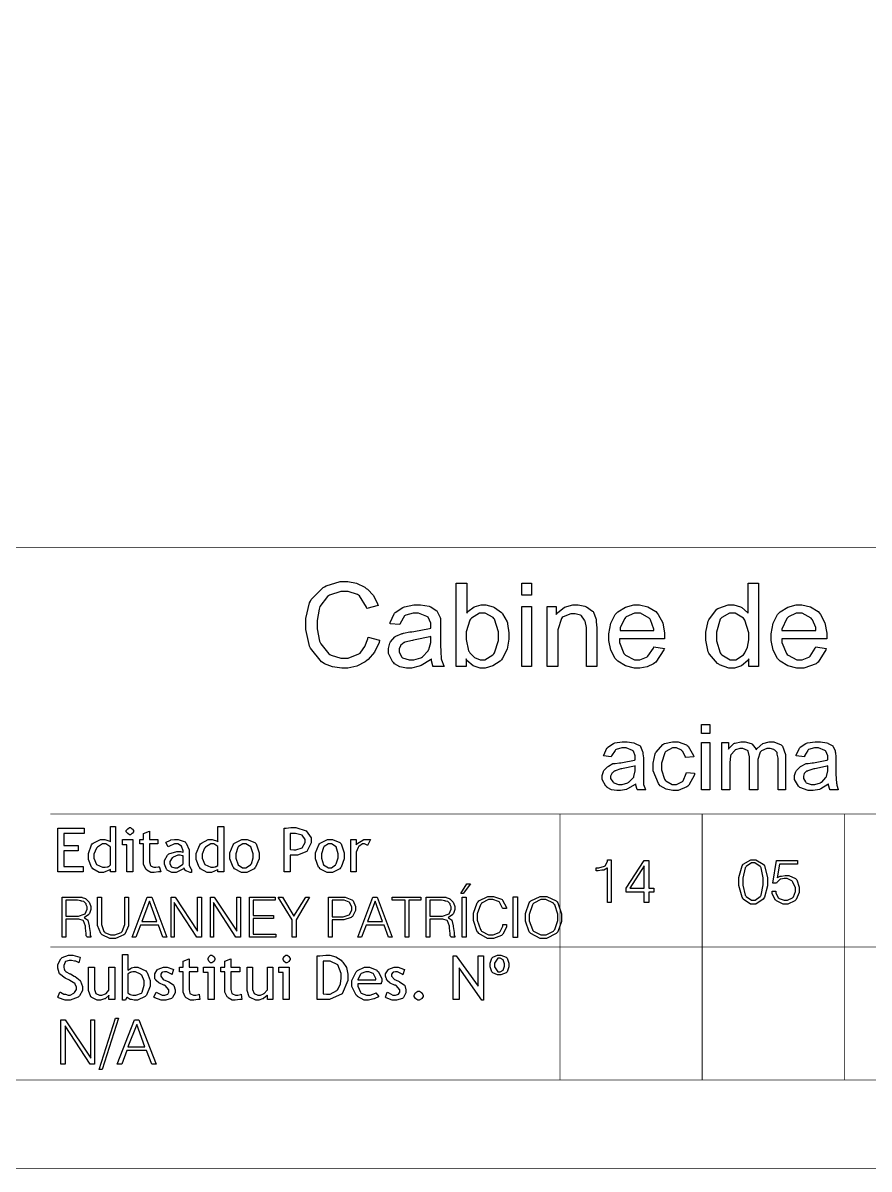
# Model space of a CAD drawing. Extents: x 0 to 210, y 0 to 297.
# Drawn here: x 49.9 to 97.6, y -0.4 to 64.2 of the extents above; entities that cross this region are included whole.
import ezdxf

# ---------------------------------------------------------------- set-up
doc = ezdxf.new("R2010")
doc.units = 0
doc.header["$MEASUREMENT"] = 0
for name, color, linetype in [('C00-00-00-BLACK', 7, 'Continuous'), ('C59-59-59', 251, 'Continuous'), ('CFF-7E-00', 30, 'Continuous')]:
    doc.layers.add(name, color=color, linetype=linetype)

msp = doc.modelspace()

# ---------------------------------------------------------------- linework, layer by layer
at = {"layer": 'C00-00-00-BLACK', "const_width": 0.0423}
msp.add_lwpolyline([(0.0427, -0.3886), (210.36, -0.3886), (210.36, 296.883), (0.0427, 296.883), (0.0427, -0.3886)], close=True, dxfattribs=at)
at = {"layer": 'C00-00-00-BLACK'}
for points in [[(69.3416, 29.581), (69.9795, 29.4115), (69.9477, 29.2847), (69.6969, 28.7445), (69.3416, 28.3325), (69.2573, 28.2677), (69.172, 28.1933), (68.6897, 27.9438), (68.1923, 27.8419), (68.0268, 27.8419), (67.8533, 27.8419), (67.3322, 27.9122), (66.8708, 28.0858), (66.7964, 28.1382), (66.711, 28.1919), (66.0756, 28.9677), (66.0344, 29.0725), (66.0026, 29.1676), (65.8234, 30.0192), (65.8234, 30.303), (65.8234, 30.631), (66.0344, 31.5199), (66.077, 31.615), (66.1293, 31.7004), (66.7964, 32.3798), (66.8817, 32.4225), (66.9657, 32.4762), (67.7609, 32.7188), (68.0268, 32.7188), (68.1909, 32.7188), (68.6841, 32.6237), (69.1402, 32.4018), (69.2146, 32.3371), (69.299, 32.2847), (69.6337, 31.9278), (69.8623, 31.4675), (69.8955, 31.3614), (69.2573, 31.1919), (69.2355, 31.2773), (68.8439, 31.9126), (68.7917, 31.9539), (68.738, 31.9857), (68.2046, 32.1648), (68.0268, 32.1648), (67.794, 32.1648), (67.1587, 31.9539), (67.0952, 31.9112), (67.0415, 31.8699), (66.6171, 31.309), (66.5854, 31.2346), (66.5635, 31.1616), (66.4587, 30.518), (66.4587, 30.303), (66.4587, 30.0495), (66.5949, 29.3591), (66.6267, 29.2847), (66.6584, 29.2117), (67.116, 28.6384), (67.1809, 28.6067), (67.244, 28.5654), (67.7982, 28.3945), (67.9842, 28.3945), (68.2061, 28.3945), (68.8125, 28.6384), (68.8756, 28.6907), (68.9282, 28.7335), (69.1554, 29.0573), (69.3194, 29.4859), (69.3416, 29.581)], [(74.8563, 27.9273), (74.3052, 27.9273), (74.3052, 32.6333), (74.8979, 32.6333), (74.8979, 30.9383), (74.961, 31.0238), (75.3166, 31.298), (75.7026, 31.4027), (75.8321, 31.4027), (75.9795, 31.4027), (76.382, 31.298), (76.4247, 31.276), (76.466, 31.2553), (76.8586, 30.97), (76.8904, 30.9383), (76.9221, 30.897), (77.1673, 30.4409), (77.1895, 30.3871), (77.1991, 30.3348), (77.2749, 29.8331), (77.2749, 29.665), (77.2749, 29.4762), (77.173, 28.9099), (76.9221, 28.3959), (76.8477, 28.3104), (76.7733, 28.236), (76.3655, 27.9645), (75.9326, 27.8419), (75.7894, 27.8419), (75.6557, 27.8419), (75.2574, 27.9701), (74.9088, 28.2677), (74.8563, 28.3531), (74.8563, 27.9273)], [(77.9942, 31.9539), (77.9942, 32.6333), (78.5467, 32.6333), (78.5467, 31.9539), (77.9942, 31.9539)], [(90.8018, 27.9273), (90.8018, 28.3531), (90.7479, 28.2677), (90.3993, 27.9701), (90.001, 27.8419), (89.8687, 27.8419), (89.6772, 27.8419), (89.1589, 28.0224), (89.1067, 28.0541), (89.0418, 28.0968), (88.5871, 28.6274), (88.5553, 28.6907), (88.5225, 28.7652), (88.3846, 29.4087), (88.3846, 29.6223), (88.3846, 29.8566), (88.5225, 30.4822), (88.5553, 30.5566), (88.5871, 30.62), (89.0104, 31.1602), (89.064, 31.1919), (89.1163, 31.2236), (89.6482, 31.4027), (89.826, 31.4027), (89.964, 31.4027), (90.3358, 31.298), (90.3785, 31.276), (90.4201, 31.2553), (90.7383, 30.97), (90.7602, 30.9383), (90.7602, 32.6333), (91.3529, 32.6333), (91.3529, 27.9273), (90.8018, 27.9273)], [(72.9065, 28.3531), (72.8528, 28.3104), (72.3209, 27.9907), (72.2683, 27.9687), (72.2147, 27.948), (71.7779, 27.8419), (71.6333, 27.8419), (71.5063, 27.8419), (71.1274, 27.9122), (70.8258, 28.0858), (70.7842, 28.1382), (70.7305, 28.1823), (70.4882, 28.6604), (70.4882, 28.8189), (70.4882, 28.936), (70.5499, 29.253), (70.5721, 29.2847), (70.5926, 29.3164), (70.8367, 29.6017), (70.8685, 29.6223), (70.9002, 29.6444), (71.2516, 29.7822), (71.2943, 29.7918), (71.326, 29.8028), (71.6827, 29.8772), (71.8026, 29.8772), (71.9183, 29.8993), (72.7989, 30.0674), (72.8638, 30.0881), (72.8638, 30.1308), (72.8638, 30.2259), (72.8638, 30.2576), (72.8638, 30.3747), (72.7121, 30.7055), (72.6916, 30.7261), (72.6489, 30.7578), (72.1734, 30.9383), (72.015, 30.9383), (71.8661, 30.9383), (71.4527, 30.8322), (71.4209, 30.8102), (71.3892, 30.7785), (71.144, 30.3568), (71.1232, 30.303), (70.5721, 30.3444), (70.5817, 30.4092), (70.794, 30.9066), (70.8258, 30.9383), (70.8572, 30.981), (71.2833, 31.2553), (71.337, 31.276), (71.3892, 31.298), (71.9212, 31.4027), (72.099, 31.4027), (72.2796, 31.4027), (72.777, 31.3297), (72.8211, 31.3187), (72.8624, 31.298), (73.1806, 31.0872), (73.2028, 31.0651), (73.2236, 31.0334), (73.4025, 30.6848), (73.4138, 30.6421), (73.4138, 30.5153), (73.4138, 30.2273), (73.4138, 30.1308), (73.4138, 29.3688), (73.4138, 29.2034), (73.4342, 28.7032), (73.4565, 28.4413), (73.4565, 28.3531), (73.466, 28.3104), (73.6039, 27.959), (73.6258, 27.9273), (72.9904, 27.9273), (72.9795, 27.959), (72.9065, 28.2553), (72.9065, 28.3531)], [(77.9942, 27.9273), (77.9942, 31.3187), (78.5467, 31.3187), (78.5467, 27.9273), (77.9942, 27.9273)], [(79.4357, 27.9273), (79.4357, 31.3187), (79.9469, 31.3187), (79.9469, 30.8529), (80.0104, 30.9494), (80.4168, 31.2718), (80.8881, 31.4027), (81.0465, 31.4027), (81.1844, 31.4027), (81.558, 31.3297), (81.6007, 31.3187), (81.6419, 31.298), (81.9919, 31.0541), (82.0237, 31.0224), (82.0441, 30.9907), (82.1821, 30.6421), (82.193, 30.5993), (82.193, 30.4505), (82.2357, 30.1157), (82.2357, 30.004), (82.2357, 27.9273), (81.6419, 27.9273), (81.6419, 30.004), (81.6419, 30.1322), (81.5675, 30.4932), (81.558, 30.5139), (81.5467, 30.547), (81.365, 30.7895), (81.3428, 30.8102), (81.311, 30.8322), (81.0175, 30.8956), (80.9198, 30.8956), (80.76, 30.8956), (80.3257, 30.7261), (80.2845, 30.6834), (80.2418, 30.6421), (80.0308, 30.0054), (80.0308, 29.7918), (80.0308, 27.9273), (79.4357, 27.9273)], [(85.4576, 29.0298), (86.0531, 28.9457), (86.0213, 28.8616), (85.5638, 28.1823), (85.5003, 28.1382), (85.4357, 28.0858), (85.0759, 27.9122), (84.6624, 27.8419), (84.5263, 27.8419), (84.3566, 27.8419), (83.851, 27.9645), (83.4111, 28.236), (83.3381, 28.3104), (83.2637, 28.3848), (83.0143, 28.8506), (82.9151, 29.3991), (82.9151, 29.581), (82.9151, 29.7794), (83.0143, 30.372), (83.2637, 30.8653), (83.3381, 30.9383), (83.4111, 31.0128), (83.8468, 31.2829), (84.3248, 31.4027), (84.4846, 31.4027), (84.6434, 31.4027), (85.1186, 31.298), (85.5528, 31.0238), (85.6273, 30.9383), (85.7017, 30.8653), (85.9511, 30.3926), (86.0531, 29.8152), (86.0531, 29.6223), (86.0531, 29.6223), (86.0531, 29.5272), (86.0531, 29.4955), (83.5078, 29.4955), (83.5078, 29.2737), (83.7614, 28.6604), (83.8041, 28.6067), (83.8563, 28.5654), (84.358, 28.3104), (84.5263, 28.3104), (84.6638, 28.3104), (85.0441, 28.4593), (85.0773, 28.4799), (85.1186, 28.5116), (85.4258, 28.9664), (85.4576, 29.0298)], [(94.5776, 29.0298), (95.1699, 28.9457), (95.148, 28.8616), (94.7265, 28.1823), (94.663, 28.1382), (94.5981, 28.0858), (93.9133, 27.8419), (93.6858, 27.8419), (93.5164, 27.8419), (93.012, 27.9645), (92.571, 28.236), (92.498, 28.3104), (92.4235, 28.3848), (92.1741, 28.8506), (92.075, 29.3991), (92.075, 29.581), (92.075, 29.7794), (92.1741, 30.372), (92.4235, 30.8653), (92.498, 30.9383), (92.571, 31.0128), (93.0067, 31.2829), (93.4847, 31.4027), (93.6445, 31.4027), (93.8029, 31.4027), (94.2799, 31.298), (94.7152, 31.0238), (94.7896, 30.9383), (94.8531, 30.8653), (95.0958, 30.3926), (95.213, 29.8152), (95.213, 29.6223), (95.213, 29.6223), (95.213, 29.5272), (95.213, 29.4955), (92.6677, 29.4955), (92.6677, 29.2737), (92.9224, 28.6604), (92.9665, 28.6067), (93.019, 28.5654), (93.5193, 28.3104), (93.6858, 28.3104), (93.8237, 28.3104), (94.1945, 28.4593), (94.2372, 28.4799), (94.2689, 28.5116), (94.5554, 28.9664), (94.5776, 29.0298)], [(74.8563, 29.665), (74.8563, 29.4432), (74.9928, 28.8189), (75.026, 28.7762), (75.0672, 28.7032), (75.3375, 28.4331), (75.6447, 28.3104), (75.7481, 28.3104), (75.916, 28.3104), (76.3707, 28.597), (76.4247, 28.6494), (76.466, 28.7032), (76.6794, 29.3935), (76.6794, 29.6223), (76.6794, 29.8772), (76.466, 30.5897), (76.4247, 30.6421), (76.382, 30.6958), (75.9368, 30.9383), (75.7894, 30.9383), (75.6186, 30.9383), (75.1625, 30.6531), (75.1099, 30.5993), (75.0672, 30.547), (74.8563, 29.8855), (74.8563, 29.665)], [(83.5505, 29.9613), (85.4576, 29.9613), (85.4467, 30.0357), (85.266, 30.5676), (85.2456, 30.5993), (85.1916, 30.6531), (84.6914, 30.9383), (84.5263, 30.9383), (84.3552, 30.9383), (83.8881, 30.7261), (83.8468, 30.6834), (83.8041, 30.6421), (83.5505, 30.1322), (83.5505, 29.9613)], [(88.9801, 29.6223), (88.9801, 29.3798), (89.1907, 28.7032), (89.2334, 28.6494), (89.2859, 28.597), (89.753, 28.3104), (89.91, 28.3104), (90.0688, 28.3104), (90.5055, 28.597), (90.5482, 28.6494), (90.5895, 28.6921), (90.7383, 29.0201), (90.8018, 29.4418), (90.8018, 29.581), (90.8018, 29.8359), (90.5895, 30.547), (90.5482, 30.5993), (90.5055, 30.6531), (90.0271, 30.9383), (89.8687, 30.9383), (89.7089, 30.9383), (89.275, 30.6848), (89.2334, 30.6421), (89.1907, 30.5897), (88.9801, 29.8649), (88.9801, 29.6223)], [(92.6677, 29.9613), (94.5776, 29.9613), (94.5776, 30.1212), (94.3984, 30.5676), (94.3666, 30.5993), (94.3225, 30.6531), (93.8142, 30.9383), (93.6445, 30.9383), (93.4847, 30.9383), (93.0508, 30.7261), (93.0092, 30.6834), (92.9555, 30.6421), (92.6772, 30.0357), (92.6677, 29.9613)], [(72.8638, 29.6223), (72.8102, 29.6017), (71.9928, 29.4335), (71.8866, 29.4115), (71.833, 29.4018), (71.4114, 29.2957), (71.3796, 29.2847), (71.3574, 29.2751), (71.1743, 29.1373), (71.1648, 29.1152), (71.1535, 29.0945), (71.0805, 28.9195), (71.0805, 28.8603), (71.0805, 28.7555), (71.2184, 28.4689), (71.2502, 28.4372), (71.2819, 28.4165), (71.64, 28.3104), (71.7599, 28.3104), (71.9074, 28.3104), (72.3099, 28.4165), (72.3526, 28.4372), (72.3939, 28.4689), (72.7149, 28.8189), (72.7371, 28.8603), (72.7576, 28.8933), (72.8638, 29.2819), (72.8638, 29.4115), (72.8638, 29.6223)], [(88.1295, 24.1543), (88.1295, 24.6641), (88.5984, 24.6641), (88.5984, 24.1543), (88.1295, 24.1543)], [(84.4419, 21.3155), (84.3993, 21.2742), (83.972, 21.0289), (83.9308, 21.0178), (83.899, 20.9972), (83.5723, 20.9338), (83.4651, 20.9338), (83.3646, 20.9338), (83.0626, 20.9765), (82.8202, 21.1046), (82.7885, 21.146), (82.7444, 21.1777), (82.532, 21.5663), (82.532, 21.6958), (82.532, 21.7813), (82.605, 22.0031), (82.6163, 22.0348), (82.6368, 22.0679), (82.8393, 22.2815), (82.8724, 22.2911), (82.8933, 22.3132), (83.137, 22.451), (83.1688, 22.4607), (83.2735, 22.4607), (83.512, 22.5034), (83.5918, 22.5034), (83.6757, 22.5144), (84.3566, 22.6508), (84.3993, 22.6715), (84.3993, 22.7046), (84.3993, 22.7762), (84.3993, 22.7996), (84.3993, 22.8947), (84.2931, 23.1593), (84.2726, 23.18), (84.2395, 23.202), (83.88, 23.3495), (83.7614, 23.3495), (83.6443, 23.3495), (83.3162, 23.2447), (83.2954, 23.2227), (83.2637, 23.202), (83.0516, 22.8837), (83.0421, 22.841), (82.6163, 22.8837), (82.6258, 22.9264), (82.798, 23.3178), (82.8312, 23.3495), (82.8516, 23.3812), (83.1688, 23.5934), (83.2115, 23.6031), (83.2527, 23.6251), (83.6662, 23.6885), (83.8041, 23.6885), (83.9417, 23.6885), (84.3248, 23.6251), (84.3566, 23.6031), (84.3979, 23.5934), (84.6737, 23.4556), (84.6956, 23.4335), (84.7051, 23.4129), (84.8113, 23.1276), (84.8222, 23.0959), (84.8222, 23.0008), (84.8653, 22.7858), (84.8653, 22.7142), (84.8653, 22.0762), (84.8653, 21.886), (84.8653, 21.4588), (84.8653, 21.3155), (84.8748, 21.2838), (84.981, 20.9985), (84.9919, 20.9765), (84.5263, 20.9765), (84.515, 20.9985), (84.4419, 21.2369), (84.4419, 21.3155)], [(87.2836, 21.9494), (87.7492, 21.9081), (87.7383, 21.824), (87.4201, 21.2301), (87.3675, 21.1873), (87.3139, 21.146), (86.8123, 20.9338), (86.6454, 20.9338), (86.5173, 20.9338), (86.137, 21.0082), (85.809, 21.2094), (85.7567, 21.2728), (85.7031, 21.3362), (85.4149, 22.0527), (85.4149, 22.2911), (85.4149, 22.4827), (85.5211, 23.0008), (85.543, 23.0532), (85.5747, 23.1069), (85.9564, 23.53), (86.0104, 23.5617), (86.0517, 23.5838), (86.4969, 23.6885), (86.6454, 23.6885), (86.8151, 23.6885), (87.2836, 23.519), (87.3263, 23.4763), (87.3788, 23.4446), (87.6847, 22.9154), (87.7066, 22.841), (87.2409, 22.7996), (87.23, 22.8424), (87.0589, 23.1593), (87.0271, 23.18), (87.0052, 23.2117), (86.735, 23.3495), (86.6454, 23.3495), (86.5078, 23.3495), (86.1275, 23.1386), (86.0958, 23.0959), (86.064, 23.0546), (85.8834, 22.4827), (85.8834, 22.2911), (85.8834, 22.101), (86.0531, 21.569), (86.0958, 21.5263), (86.1275, 21.485), (86.4828, 21.2728), (86.6027, 21.2728), (86.7184, 21.2728), (87.037, 21.4216), (87.0687, 21.4423), (87.1001, 21.474), (87.2726, 21.897), (87.2836, 21.9494)], [(88.1295, 20.9765), (88.1295, 23.6457), (88.5984, 23.6457), (88.5984, 20.9765), (88.1295, 20.9765)], [(89.2761, 20.9765), (89.2761, 23.6457), (89.6567, 23.6457), (89.6567, 23.2654), (89.6772, 23.2971), (89.9654, 23.5824), (89.9982, 23.6031), (90.0395, 23.6141), (90.358, 23.6885), (90.4642, 23.6885), (90.5909, 23.6885), (90.9394, 23.5838), (90.9712, 23.5617), (91.0029, 23.552), (91.2153, 23.2654), (91.2262, 23.2227), (91.2784, 23.3081), (91.6023, 23.5838), (91.9565, 23.6885), (92.075, 23.6885), (92.2225, 23.6885), (92.6359, 23.519), (92.6677, 23.4763), (92.6994, 23.4446), (92.8825, 22.9609), (92.8825, 22.7996), (92.8825, 20.9765), (92.4553, 20.9765), (92.4553, 22.6715), (92.4553, 22.768), (92.414, 22.9829), (92.414, 23.0532), (92.4031, 23.0753), (92.2651, 23.2131), (92.2443, 23.2227), (92.2225, 23.2447), (92.0157, 23.3068), (91.9484, 23.3068), (91.8312, 23.3068), (91.5141, 23.1703), (91.4823, 23.1372), (91.4495, 23.1056), (91.3102, 22.6853), (91.3102, 22.5447), (91.3102, 20.9765), (90.8445, 20.9765), (90.8445, 22.7142), (90.8445, 22.8314), (90.7701, 23.1483), (90.7602, 23.18), (90.7383, 23.202), (90.4681, 23.3068), (90.3785, 23.3068), (90.2931, 23.3068), (90.0617, 23.2337), (90.0409, 23.2227), (90.0081, 23.202), (89.7929, 22.9581), (89.7834, 22.9264), (89.7724, 22.8947), (89.7421, 22.5061), (89.7421, 22.3752), (89.7421, 20.9765), (89.2761, 20.9765)], [(95.2983, 21.3155), (95.2556, 21.2742), (94.8641, 21.0289), (94.8323, 21.0178), (94.7896, 20.9972), (94.4397, 20.9338), (94.324, 20.9338), (94.1532, 20.9338), (93.6858, 21.1046), (93.6445, 21.146), (93.6018, 21.1777), (93.3898, 21.5663), (93.3898, 21.6958), (93.3898, 21.7813), (93.4642, 22.0031), (93.4752, 22.0348), (93.4956, 22.0679), (93.7066, 22.2815), (93.7288, 22.2911), (93.7493, 22.3132), (94.0361, 22.451), (94.0675, 22.4607), (94.1627, 22.4607), (94.3776, 22.5034), (94.4506, 22.5034), (94.5459, 22.5144), (95.213, 22.6508), (95.2556, 22.6715), (95.2556, 22.7046), (95.2556, 22.7762), (95.2556, 22.7996), (95.2556, 22.8947), (95.1495, 23.1593), (95.1286, 23.18), (95.0969, 23.202), (94.7388, 23.3495), (94.6203, 23.3495), (94.5032, 23.3495), (94.1723, 23.2447), (94.1518, 23.2227), (94.1296, 23.202), (93.9504, 22.8837), (93.9408, 22.841), (93.4752, 22.8837), (93.4847, 22.9264), (93.6639, 23.3178), (93.6858, 23.3495), (93.7066, 23.3812), (94.0248, 23.5934), (94.0675, 23.6031), (94.1091, 23.6251), (94.5554, 23.6885), (94.7043, 23.6885), (94.8422, 23.6885), (95.213, 23.6251), (95.2556, 23.6031), (95.287, 23.5934), (95.5407, 23.4556), (95.5516, 23.4335), (95.5724, 23.4129), (95.6786, 23.1758), (95.6786, 23.0959), (95.6882, 23.0863), (95.7213, 22.8079), (95.7213, 22.7142), (95.7213, 22.0762), (95.7213, 21.886), (95.7545, 21.3376), (95.7654, 21.3155), (95.7654, 21.2314), (95.8398, 20.9985), (95.8508, 20.9765), (95.3823, 20.9765), (95.3714, 20.9985), (95.2983, 21.2369), (95.2983, 21.3155)], [(84.3993, 22.3339), (84.3566, 22.3132), (83.7188, 22.1754), (83.6344, 22.1644), (83.5918, 22.1534), (83.275, 22.0459), (83.2541, 22.0348), (83.2115, 22.0348), (83.0943, 21.9191), (83.0848, 21.9081), (83.0735, 21.8874), (82.9991, 21.7441), (82.9991, 21.6958), (82.9991, 21.6228), (83.137, 21.4216), (83.1688, 21.3996), (83.1896, 21.3789), (83.4595, 21.2728), (83.5505, 21.2728), (83.6662, 21.2728), (83.9844, 21.3789), (84.0161, 21.3996), (84.0479, 21.4106), (84.3044, 21.6642), (84.3153, 21.6958), (84.3248, 21.7179), (84.3993, 22.0527), (84.3993, 22.1644), (84.3993, 22.3339)], [(95.2556, 22.3339), (95.213, 22.3132), (94.6203, 22.1754), (94.5363, 22.1644), (94.4824, 22.1534), (94.1296, 22.0459), (94.1091, 22.0348), (94.0664, 22.0348), (93.9504, 21.9191), (93.9408, 21.9081), (93.9299, 21.8874), (93.8982, 21.7441), (93.8982, 21.6958), (93.8982, 21.6228), (94.0029, 21.4216), (94.0248, 21.3996), (94.0456, 21.3789), (94.3169, 21.2728), (94.4079, 21.2728), (94.5236, 21.2728), (94.8422, 21.3789), (94.8739, 21.3996), (94.9152, 21.4106), (95.159, 21.6642), (95.1699, 21.6958), (95.1907, 21.7179), (95.2556, 22.0527), (95.2556, 22.1644), (95.2556, 22.3339)], [(52.1656, 18.5181), (52.1656, 17.8387), (52.9717, 17.8387), (52.9717, 17.5424), (52.1656, 17.5424), (52.1656, 16.6522), (53.268, 16.6522), (53.268, 16.3559), (51.8266, 16.3559), (51.8266, 18.8143), (53.3107, 18.8143), (53.3107, 18.5181), (52.1656, 18.5181)], [(54.7949, 16.3559), (54.7949, 16.4841), (54.7631, 16.4634), (54.4064, 16.3146), (54.2879, 16.3146), (54.1595, 16.3146), (53.8081, 16.5268), (53.7767, 16.5681), (53.7337, 16.6109), (53.5644, 17.056), (53.5644, 17.2034), (53.5644, 17.3839), (53.7337, 17.8704), (53.7767, 17.9228), (53.818, 17.9655), (54.2325, 18.1791), (54.3719, 18.1791), (54.4766, 18.1791), (54.773, 18.0716), (54.7949, 18.0496), (54.7949, 18.8998), (55.0912, 18.8998), (55.0912, 16.3559), (54.7949, 16.3559)], [(55.8987, 18.8571), (55.9304, 18.8571), (56.0144, 18.7827), (56.0257, 18.7716), (56.0352, 18.762), (56.1097, 18.6752), (56.1097, 18.6449), (56.1097, 18.6132), (56.0352, 18.5291), (56.0257, 18.5181), (56.0144, 18.5084), (55.9276, 18.434), (55.8987, 18.434), (55.8669, 18.434), (55.7816, 18.5084), (55.772, 18.5181), (55.7611, 18.5291), (55.6867, 18.6159), (55.6867, 18.6449), (55.6867, 18.6765), (55.7611, 18.762), (55.772, 18.7716), (55.7816, 18.7827), (55.8684, 18.8571), (55.8987, 18.8571)], [(60.8598, 16.3559), (60.8598, 16.4841), (60.8376, 16.4634), (60.5042, 16.3146), (60.3938, 16.3146), (60.2562, 16.3146), (59.8759, 16.5268), (59.8442, 16.5681), (59.811, 16.6109), (59.629, 17.056), (59.629, 17.2034), (59.629, 17.3839), (59.8413, 17.8704), (59.8854, 17.9228), (59.9267, 17.9655), (60.3084, 18.1791), (60.4365, 18.1791), (60.5413, 18.1791), (60.8376, 18.0716), (60.8598, 18.0496), (60.8598, 18.8998), (61.2013, 18.8998), (61.2013, 16.3559), (60.8598, 16.3559)], [(64.9319, 17.2875), (64.9319, 16.3559), (64.5929, 16.3559), (64.5929, 18.8143), (64.7086, 18.8143), (64.9704, 18.8571), (65.0586, 18.8571), (65.2544, 18.8571), (65.8428, 18.6724), (66.1197, 18.2714), (66.1197, 18.1378), (66.1197, 17.9807), (65.8756, 17.5052), (65.3577, 17.2875), (65.1852, 17.2875), (65.1221, 17.2875), (64.9785, 17.2875), (64.9319, 17.2875)], [(55.7294, 16.3559), (55.7294, 17.88), (55.4757, 17.88), (55.4757, 18.1791), (56.0684, 18.1791), (56.0684, 16.3559), (55.7294, 16.3559)], [(56.6607, 17.9228), (56.4487, 17.9228), (56.4487, 18.1791), (56.6607, 18.1791), (56.6607, 18.5181), (57.0011, 18.6449), (57.0011, 18.1791), (57.4668, 18.1791), (57.4668, 17.9228), (57.0011, 17.9228), (57.0011, 16.9912), (57.0011, 16.9182), (57.0646, 16.706), (57.0865, 16.6949), (57.0964, 16.6743), (57.2477, 16.6109), (57.2989, 16.6109), (57.3624, 16.6109), (57.5303, 16.6426), (57.5525, 16.6522), (57.6365, 16.3559), (57.5194, 16.3559), (57.2576, 16.3146), (57.1708, 16.3146), (57.0851, 16.3146), (56.8508, 16.4524), (56.8304, 16.4841), (56.7986, 16.5062), (56.6607, 16.7749), (56.6607, 16.8644), (56.6607, 17.9228)], [(58.9523, 16.5681), (58.9195, 16.5268), (58.4976, 16.3146), (58.3586, 16.3146), (58.262, 16.3146), (58.0072, 16.4524), (57.9755, 16.4841), (57.9533, 16.5062), (57.8485, 16.7749), (57.8485, 16.8644), (57.8485, 16.9816), (58.0168, 17.2985), (58.0595, 17.3302), (58.1007, 17.3619), (58.5474, 17.4997), (58.6976, 17.4997), (58.7498, 17.4997), (58.8878, 17.468), (58.9097, 17.457), (58.9097, 17.5438), (58.8133, 17.8015), (58.5982, 17.9228), (58.528, 17.9228), (58.4108, 17.9228), (58.0912, 17.7753), (58.0595, 17.7533), (57.9328, 18.0082), (57.9423, 18.0192), (58.1547, 18.1267), (58.1875, 18.1378), (58.2083, 18.1488), (58.4165, 18.1791), (58.4867, 18.1791), (58.6232, 18.1791), (59.0144, 18.0413), (59.0367, 18.0082), (59.0684, 17.9765), (59.2487, 17.5879), (59.2487, 17.457), (59.2487, 16.7804), (59.2487, 16.7073), (59.3535, 16.4951), (59.3757, 16.4841), (59.3757, 16.3146), (59.3012, 16.3146), (59.0998, 16.389), (59.0793, 16.3987), (59.0476, 16.3987), (58.9523, 16.5268), (58.9523, 16.5681)], [(61.5389, 17.2461), (61.5389, 17.4157), (61.7195, 17.8814), (61.7513, 17.9228), (61.7926, 17.9655), (62.206, 18.1791), (62.3439, 18.1791), (62.5023, 18.1791), (62.9391, 17.9972), (62.9818, 17.9655), (63.0135, 17.9241), (63.1927, 17.4157), (63.1927, 17.2461), (63.1927, 17.0767), (62.9804, 16.6109), (62.9391, 16.5681), (62.9073, 16.5268), (62.4844, 16.3146), (62.3439, 16.3146), (62.1951, 16.3146), (61.7926, 16.5268), (61.7513, 16.5681), (61.7195, 16.6109), (61.5389, 17.0877), (61.5389, 17.2461)], [(64.9319, 18.5181), (64.9319, 17.6265), (64.9633, 17.6168), (65.1425, 17.5838), (65.1425, 17.5838), (65.2611, 17.5838), (65.6209, 17.7119), (65.7807, 17.9972), (65.7807, 18.0923), (65.7807, 18.1736), (65.6153, 18.4175), (65.2293, 18.5181), (65.1013, 18.5181), (65.1013, 18.5181), (64.9319, 18.5181), (64.9319, 18.5181)], [(66.3734, 17.2461), (66.3734, 17.4157), (66.5536, 17.8814), (66.5854, 17.9228), (66.6267, 17.9655), (67.0415, 18.1791), (67.1809, 18.1791), (67.3283, 18.1791), (67.7414, 17.9972), (67.7732, 17.9655), (67.8145, 17.9241), (67.9842, 17.4157), (67.9842, 17.2461), (67.9842, 17.0767), (67.8145, 16.6109), (67.7732, 16.5681), (67.7414, 16.5268), (67.3199, 16.3146), (67.1809, 16.3146), (67.032, 16.3146), (66.6171, 16.5268), (66.5854, 16.5681), (66.5427, 16.6109), (66.3734, 17.0877), (66.3734, 17.2461)], [(69.3, 17.8387), (69.2891, 17.8497), (69.1374, 17.9228), (69.088, 17.9228), (69.0136, 17.9228), (68.8125, 17.785), (68.7917, 17.7533), (68.7698, 17.7326), (68.665, 17.4639), (68.665, 17.3729), (68.665, 16.3559), (68.3659, 16.3559), (68.3659, 18.1791), (68.665, 18.1791), (68.665, 17.88), (68.6964, 17.9338), (69.0852, 18.1791), (69.2146, 18.1791), (69.2781, 18.1791), (69.4214, 18.1791), (69.4697, 18.1791), (69.3, 17.8387)], [(54.7949, 17.7533), (54.773, 17.785), (54.5345, 17.9228), (54.4558, 17.9228), (54.35, 17.9228), (54.0646, 17.7436), (54.0329, 17.7105), (54.011, 17.6789), (53.8607, 17.355), (53.8607, 17.2461), (53.8607, 17.1276), (54.0149, 16.7694), (54.3458, 16.6109), (54.4558, 16.6109), (54.5084, 16.6109), (54.646, 16.6426), (54.6682, 16.6522), (54.7, 16.6522), (54.7839, 16.728), (54.7949, 16.7376), (54.7949, 17.7533)], [(60.8598, 17.7533), (60.8485, 17.785), (60.6337, 17.9228), (60.5635, 17.9228), (60.4573, 17.9228), (60.161, 17.7436), (60.1405, 17.7105), (60.1073, 17.6789), (59.9708, 17.355), (59.9708, 17.2461), (59.9708, 17.1276), (60.1239, 16.7694), (60.4531, 16.6109), (60.5635, 16.6109), (60.6048, 16.6109), (60.7219, 16.6426), (60.7328, 16.6522), (60.7646, 16.6522), (60.8598, 16.717), (60.8598, 16.7376), (60.8598, 17.7533)], [(61.8779, 17.2461), (61.8779, 17.1221), (61.9993, 16.7487), (62.2572, 16.5681), (62.3439, 16.5681), (62.4388, 16.5681), (62.7048, 16.7487), (62.7271, 16.7804), (62.7475, 16.8024), (62.8551, 17.1359), (62.8551, 17.2461), (62.8551, 17.3743), (62.7271, 17.7588), (62.4388, 17.9228), (62.3439, 17.9228), (62.2582, 17.9228), (62.0254, 17.785), (62.0049, 17.7533), (61.9827, 17.7216), (61.8779, 17.3661), (61.8779, 17.2461)], [(66.712, 17.2461), (66.712, 17.1221), (66.8182, 16.7487), (67.0899, 16.5681), (67.1809, 16.5681), (67.2648, 16.5681), (67.4963, 16.7487), (67.5185, 16.7804), (67.539, 16.8024), (67.6465, 17.1359), (67.6465, 17.2461), (67.6465, 17.3743), (67.539, 17.7588), (67.2705, 17.9228), (67.1809, 17.9228), (67.0952, 17.9228), (66.8595, 17.785), (66.839, 17.7533), (66.8168, 17.7216), (66.712, 17.3661), (66.712, 17.2461)], [(58.9097, 17.2461), (58.856, 17.2461), (58.7361, 17.2875), (58.6976, 17.2875), (58.6024, 17.2875), (58.3378, 17.1827), (58.3173, 17.1607), (58.2842, 17.14), (58.1448, 16.9333), (58.1448, 16.8644), (58.1448, 16.8079), (58.2344, 16.6371), (58.4232, 16.5681), (58.4867, 16.5681), (58.5914, 16.5681), (58.8779, 16.7804), (58.9097, 16.8217), (58.9097, 17.2461)], [(82.8312, 14.6182), (82.8312, 16.5681), (82.8202, 16.5585), (82.6368, 16.4524), (82.6163, 16.4414), (82.5211, 16.4414), (82.3062, 16.3987), (82.2357, 16.3987), (82.193, 16.3987), (82.193, 16.5681), (82.2357, 16.5681), (82.3517, 16.5681), (82.6685, 16.6743), (82.7003, 16.6949), (82.7222, 16.717), (82.8312, 16.9554), (82.8312, 17.0339), (83.0421, 17.0339), (83.0421, 14.6182), (82.8312, 14.6182)], [(84.908, 14.6182), (84.908, 15.2108), (83.8895, 15.2108), (83.8895, 15.423), (84.908, 16.9912), (85.1613, 16.9912), (85.1613, 15.423), (85.4576, 15.423), (85.4576, 15.2108), (85.1613, 15.2108), (85.1613, 14.6182), (84.908, 14.6182)], [(90.2518, 15.8034), (90.2518, 16.0376), (90.4325, 16.6853), (90.4642, 16.7376), (90.4956, 16.7914), (90.9161, 17.0339), (91.0565, 17.0339), (91.2054, 17.0339), (91.6093, 16.7914), (91.652, 16.7376), (91.6838, 16.6853), (91.8626, 16.0238), (91.8626, 15.8034), (91.8626, 15.5704), (91.6838, 14.9255), (91.652, 14.8718), (91.6203, 14.8194), (91.1973, 14.5342), (91.0565, 14.5342), (90.9077, 14.5342), (90.4956, 14.8194), (90.4642, 14.8718), (90.4325, 14.9255), (90.2518, 15.5842), (90.2518, 15.8034)], [(90.4642, 15.8034), (90.4642, 15.6022), (90.6004, 15.0413), (90.6336, 14.9986), (90.6544, 14.9572), (90.956, 14.745), (91.0565, 14.745), (91.1627, 14.745), (91.4495, 14.9572), (91.4823, 14.9986), (91.5031, 15.0413), (91.6093, 15.6132), (91.6093, 15.8034), (91.6093, 16.0059), (91.5031, 16.5695), (91.4823, 16.6109), (91.4495, 16.6536), (91.1546, 16.8644), (91.0565, 16.8644), (90.9507, 16.8644), (90.6544, 16.6536), (90.6336, 16.6109), (90.6004, 16.5695), (90.4642, 15.9949), (90.4642, 15.8034)], [(92.1177, 15.2535), (92.3286, 15.2535), (92.3286, 15.1584), (92.4662, 14.8939), (92.498, 14.8718), (92.5188, 14.8511), (92.7915, 14.745), (92.8825, 14.745), (92.9873, 14.745), (93.2737, 14.8828), (93.3055, 14.9145), (93.3263, 14.9365), (93.4325, 15.2383), (93.4325, 15.3376), (93.4325, 15.4547), (93.2946, 15.7716), (93.2628, 15.8034), (93.2409, 15.835), (92.9721, 15.9728), (92.8825, 15.9728), (92.8067, 15.9728), (92.6042, 15.9411), (92.5834, 15.9301), (92.5615, 15.9205), (92.3809, 15.7413), (92.3713, 15.7193), (92.159, 15.7193), (92.3713, 16.9912), (93.5591, 16.9912), (93.5591, 16.7804), (92.5407, 16.7804), (92.414, 16.0155), (92.4235, 16.0266), (92.5738, 16.1024), (92.625, 16.1024), (92.6454, 16.1134), (92.8536, 16.1451), (92.9238, 16.1451), (93.0617, 16.1451), (93.4325, 15.9742), (93.4752, 15.9301), (93.5069, 15.8984), (93.6445, 15.4781), (93.6445, 15.3376), (93.6445, 15.1901), (93.4738, 14.7877), (93.4325, 14.745), (93.4007, 14.7133), (93.012, 14.5342), (92.8825, 14.5342), (92.7435, 14.5342), (92.3604, 14.7133), (92.3286, 14.745), (92.2969, 14.7767), (92.1177, 15.135), (92.1177, 15.2535)], [(84.908, 15.423), (84.908, 16.6949), (84.1005, 15.423), (84.908, 15.423)], [(74.6869, 15.1267), (74.5603, 15.1267), (74.8979, 15.6766), (75.1099, 15.6766), (74.6869, 15.1267)], [(52.0802, 12.6683), (52.0802, 14.9145), (52.8451, 14.9145), (52.929, 14.9145), (53.1192, 14.9145), (53.1841, 14.9145), (53.2045, 14.9049), (53.3852, 14.8415), (53.3961, 14.8305), (53.4169, 14.8208), (53.5961, 14.6403), (53.6071, 14.6182), (53.6166, 14.5976), (53.6924, 14.3909), (53.6924, 14.322), (53.6924, 14.2365), (53.6166, 14.0022), (53.6071, 13.9802), (53.5852, 13.9485), (53.3425, 13.7804), (53.3107, 13.7694), (53.3315, 13.7597), (53.5122, 13.6536), (53.5231, 13.6426), (53.5326, 13.6219), (53.5961, 13.3036), (53.6071, 13.2608), (53.6497, 12.9219), (53.6497, 12.8805), (53.6497, 12.7854), (53.6497, 12.7524), (53.6497, 12.7524), (53.6924, 12.711), (53.6924, 12.711), (53.6924, 12.6683), (53.4804, 12.6683), (53.4804, 12.6904), (53.4377, 12.7372), (53.4377, 12.7524), (53.4377, 12.7854), (53.4377, 12.8571), (53.4377, 12.8805), (53.3961, 13.1768), (53.3961, 13.2829), (53.2888, 13.5792), (53.268, 13.5999), (53.2571, 13.6109), (53.0119, 13.6839), (52.9304, 13.6839), (52.2922, 13.6839), (52.2922, 12.6683), (52.0802, 12.6683)], [(54.0755, 14.9145), (54.2879, 14.9145), (54.2879, 13.5144), (54.2879, 13.378), (54.4241, 12.9866), (54.4558, 12.9646), (54.4766, 12.9329), (54.81, 12.7951), (54.9219, 12.7951), (55.0485, 12.7951), (55.4108, 12.9329), (55.433, 12.9646), (55.4648, 12.9866), (55.6024, 13.3835), (55.6024, 13.5144), (55.6024, 14.9145), (55.8133, 14.9145), (55.8133, 13.4731), (55.8133, 13.3146), (55.6341, 12.8695), (55.6024, 12.8378), (55.5597, 12.7964), (55.0803, 12.5843), (54.9219, 12.5843), (54.7631, 12.5843), (54.3292, 12.7964), (54.2879, 12.8378), (54.2548, 12.8695), (54.0755, 13.3229), (54.0755, 13.4731), (54.0755, 14.9145)], [(56.0257, 12.6683), (56.8745, 14.9145), (57.1292, 14.9145), (57.9755, 12.6683), (57.7631, 12.6683), (57.5098, 13.3449), (56.4914, 13.3449), (56.2377, 12.6683), (56.0257, 12.6683)], [(58.2291, 12.6683), (58.2291, 14.9145), (58.444, 14.9145), (59.7133, 13.0073), (59.7133, 14.9145), (59.9281, 14.9145), (59.9281, 12.6683), (59.6717, 12.6683), (58.4013, 14.6182), (58.4013, 12.6683), (58.2291, 12.6683)], [(60.4365, 12.6683), (60.4365, 14.9145), (60.6503, 14.9145), (61.9206, 13.0073), (61.9206, 14.9145), (62.1344, 14.9145), (62.1344, 12.6683), (61.8779, 12.6683), (60.6076, 14.6182), (60.6076, 12.6683), (60.4365, 12.6683)], [(62.6428, 12.6683), (62.6428, 14.9145), (64.0842, 14.9145), (64.0842, 14.745), (62.8551, 14.745), (62.8551, 13.8961), (63.9974, 13.8961), (63.9974, 13.7267), (62.8551, 13.7267), (62.8551, 12.8378), (64.1269, 12.8378), (64.1269, 12.6683), (62.6428, 12.6683)], [(65.0586, 12.6683), (65.0586, 13.6426), (64.2539, 14.9145), (64.5086, 14.9145), (65.1425, 13.8534), (65.8234, 14.9145), (66.0344, 14.9145), (65.2695, 13.6426), (65.2695, 12.6683), (65.0586, 12.6683)], [(67.0952, 12.6683), (67.0952, 14.9145), (67.9002, 14.9145), (68.0378, 14.9145), (68.4195, 14.7767), (68.4526, 14.745), (68.4844, 14.7243), (68.6223, 14.3909), (68.6223, 14.2792), (68.6223, 14.1621), (68.4526, 13.8327), (68.4114, 13.8107), (68.3782, 13.779), (67.9566, 13.6426), (67.8159, 13.6426), (67.3075, 13.6426), (67.3075, 12.6683), (67.0952, 12.6683)], [(68.749, 12.6683), (69.5992, 14.9145), (69.8528, 14.9145), (70.6988, 12.6683), (70.4882, 12.6683), (70.2331, 13.3449), (69.2146, 13.3449), (68.961, 12.6683), (68.749, 12.6683)], [(71.4209, 12.6683), (71.4209, 14.745), (70.6988, 14.745), (70.6988, 14.9145), (72.3113, 14.9145), (72.3113, 14.745), (71.6333, 14.745), (71.6333, 12.6683), (71.4209, 12.6683)], [(72.6101, 12.6683), (72.6101, 14.9145), (73.3735, 14.9145), (73.4579, 14.9145), (73.648, 14.9145), (73.7126, 14.9145), (73.7334, 14.9049), (73.914, 14.8415), (73.9249, 14.8305), (73.9454, 14.8208), (74.1246, 14.6403), (74.1355, 14.6182), (74.1454, 14.5976), (74.2213, 14.3909), (74.2213, 14.322), (74.2213, 14.2365), (74.1454, 14.0022), (74.1355, 13.9802), (74.1137, 13.9485), (73.871, 13.7804), (73.8396, 13.7694), (73.86, 13.7597), (74.0406, 13.6536), (74.0516, 13.6426), (74.0615, 13.6219), (74.1246, 13.3036), (74.1355, 13.2608), (74.1786, 12.9219), (74.1786, 12.8805), (74.1786, 12.7854), (74.1786, 12.7524), (74.1786, 12.7524), (74.2213, 12.711), (74.2213, 12.711), (74.2213, 12.6683), (74.0089, 12.6683), (74.0089, 12.6904), (73.9676, 12.7372), (73.9676, 12.7524), (73.9676, 12.7854), (73.9676, 12.8571), (73.9676, 12.8805), (73.9249, 13.1768), (73.9249, 13.2829), (73.8188, 13.5792), (73.7979, 13.5999), (73.787, 13.6109), (73.5404, 13.6839), (73.4589, 13.6839), (72.8211, 13.6839), (72.8211, 12.6683), (72.6101, 12.6683)], [(74.6442, 12.6683), (74.6442, 14.9145), (74.8563, 14.9145), (74.8563, 12.6683), (74.6442, 12.6683)], [(76.9331, 13.3876), (77.1469, 13.3876), (77.1469, 13.2402), (76.9331, 12.8378), (76.8904, 12.7951), (76.8477, 12.7634), (76.4025, 12.5843), (76.255, 12.5843), (76.0748, 12.5843), (75.5756, 12.8695), (75.5329, 12.9219), (75.4902, 12.9756), (75.2796, 13.6026), (75.2796, 13.8107), (75.2796, 14.0243), (75.4902, 14.6086), (75.5329, 14.661), (75.5756, 14.7147), (76.0843, 14.9572), (76.255, 14.9572), (76.4134, 14.9572), (76.8477, 14.8194), (76.8904, 14.7877), (76.9221, 14.756), (77.1356, 14.333), (77.1469, 14.2792), (76.9331, 14.2792), (76.9221, 14.3109), (76.7524, 14.6403), (76.7211, 14.661), (76.6893, 14.683), (76.3626, 14.7877), (76.255, 14.7877), (76.1175, 14.7877), (75.7372, 14.5769), (75.7054, 14.5342), (75.6722, 14.4928), (75.4902, 13.9816), (75.4902, 13.8107), (75.4902, 13.6205), (75.6722, 13.0914), (75.7054, 13.0487), (75.7372, 13.0073), (76.1256, 12.7951), (76.255, 12.7951), (76.382, 12.7951), (76.732, 12.9329), (76.7637, 12.9646), (76.7842, 12.9866), (76.9331, 13.2884), (76.9331, 13.3876)], [(77.512, 14.9435), (77.7667, 14.9435), (77.7667, 12.6573), (77.512, 12.6573), (77.512, 14.9435)], [(78.2052, 13.7694), (78.2052, 13.9926), (78.4172, 14.6086), (78.4599, 14.661), (78.5125, 14.7147), (79.0455, 14.9572), (79.2247, 14.9572), (79.4149, 14.9572), (79.9454, 14.7147), (79.9881, 14.661), (80.0294, 14.6086), (80.2432, 13.9802), (80.2432, 13.7694), (80.2432, 13.5585), (80.0294, 12.9756), (79.9881, 12.9219), (79.9454, 12.8695), (79.4039, 12.5843), (79.2247, 12.5843), (79.0332, 12.5843), (78.5125, 12.8695), (78.4599, 12.9219), (78.4172, 12.9756), (78.2052, 13.5709), (78.2052, 13.7694)], [(52.2922, 13.8534), (52.8877, 13.8534), (53.0035, 13.8534), (53.3217, 13.9595), (53.3534, 13.9802), (53.3742, 13.9912), (53.4804, 14.2393), (53.4804, 14.322), (53.4804, 14.3757), (53.4377, 14.4956), (53.4377, 14.5342), (53.4264, 14.5452), (53.3206, 14.6513), (53.3107, 14.661), (53.2998, 14.672), (53.1798, 14.7023), (53.1414, 14.7023), (53.1301, 14.7133), (52.9484, 14.745), (52.8877, 14.745), (52.7611, 14.745), (52.2922, 14.745), (52.2922, 13.8534)], [(56.5753, 13.5571), (57.4255, 13.5571), (57.0011, 14.7023), (56.5753, 13.5571)], [(67.3075, 13.8107), (67.8159, 13.8107), (67.9319, 13.8107), (68.2583, 13.9182), (68.2805, 13.9388), (68.301, 13.9609), (68.4114, 14.2007), (68.4114, 14.2792), (68.4114, 14.3647), (68.301, 14.6086), (68.2805, 14.6182), (68.2583, 14.6403), (67.9898, 14.745), (67.9002, 14.745), (67.3075, 14.745), (67.3075, 13.8107)], [(69.3, 13.5571), (70.1492, 13.5571), (69.7258, 14.7023), (69.3, 13.5571)], [(72.8211, 13.8534), (73.4162, 13.8534), (73.5323, 13.8534), (73.8505, 13.9595), (73.8822, 13.9802), (73.9027, 13.9912), (74.0089, 14.2393), (74.0089, 14.322), (74.0089, 14.3757), (73.9676, 14.4956), (73.9676, 14.5342), (73.9567, 14.5452), (73.8491, 14.6513), (73.8396, 14.661), (73.8283, 14.672), (73.7087, 14.7023), (73.6699, 14.7023), (73.6589, 14.7133), (73.4769, 14.745), (73.4162, 14.745), (73.2896, 14.745), (72.8211, 14.745), (72.8211, 13.8534)], [(78.4172, 13.7694), (78.4172, 13.5902), (78.5992, 13.0914), (78.631, 13.0487), (78.6624, 13.0073), (79.0843, 12.7951), (79.2247, 12.7951), (79.3722, 12.7951), (79.7842, 13.0073), (79.8174, 13.0487), (79.8601, 13.0914), (80.0308, 13.5999), (80.0308, 13.7694), (80.0308, 13.9609), (79.8601, 14.4928), (79.8174, 14.5342), (79.7842, 14.5769), (79.3641, 14.7877), (79.2247, 14.7877), (79.0758, 14.7877), (78.6723, 14.5769), (78.631, 14.5342), (78.5992, 14.4818), (78.4172, 13.9485), (78.4172, 13.7694)], [(51.8266, 9.277), (51.9536, 9.5732), (51.974, 9.5636), (52.1751, 9.4561), (52.2069, 9.4451), (52.2704, 9.4451), (52.4136, 9.4038), (52.4619, 9.4038), (52.5364, 9.4038), (52.7389, 9.5098), (52.7611, 9.5305), (52.7816, 9.5416), (52.8877, 9.7234), (52.8877, 9.7841), (52.8877, 9.8489), (52.8119, 10.0197), (52.8024, 10.0404), (52.7914, 10.0514), (52.5141, 10.2319), (52.4619, 10.2526), (52.2922, 10.3367), (52.2496, 10.3587), (51.9314, 10.6013), (51.9105, 10.6329), (51.8996, 10.655), (51.8266, 10.9251), (51.8266, 11.0147), (51.8266, 11.1318), (52.0058, 11.4487), (52.039, 11.4804), (52.0707, 11.5121), (52.426, 11.6499), (52.5459, 11.6499), (52.6838, 11.6499), (53.0669, 11.5452), (53.0987, 11.5232), (53.0144, 11.2269), (53.0035, 11.2379), (52.8518, 11.3109), (52.8024, 11.3109), (52.7801, 11.322), (52.6038, 11.3537), (52.5459, 11.3537), (52.4715, 11.3537), (52.2704, 11.2903), (52.2496, 11.2682), (52.2386, 11.2586), (52.1656, 11.0767), (52.1656, 11.0147), (52.1656, 10.9733), (52.1959, 10.8562), (52.2069, 10.8452), (52.2069, 10.8135), (52.2813, 10.7294), (52.2922, 10.7184), (52.3021, 10.7087), (52.5141, 10.6026), (52.5459, 10.5916), (52.7611, 10.4648), (52.8024, 10.4552), (53.0874, 10.2319), (53.0987, 10.2099), (53.1192, 10.1782), (53.2268, 9.8833), (53.2268, 9.7841), (53.2268, 9.6683), (53.0461, 9.35), (53.0144, 9.3183), (52.9717, 9.2866), (52.5254, 9.1075), (52.3766, 9.1075), (52.2386, 9.1075), (51.8679, 9.2453), (51.8266, 9.277)], [(55.7294, 9.277), (55.645, 9.1075), (55.4757, 9.1075), (55.4757, 11.6913), (55.772, 11.6913), (55.772, 10.8024), (55.7816, 10.8135), (55.9608, 10.9209), (55.9827, 10.9306), (55.9925, 10.9416), (56.1439, 10.972), (56.195, 10.972), (56.3534, 10.972), (56.7877, 10.7611), (56.8304, 10.7184), (56.8621, 10.677), (57.0438, 10.2319), (57.0438, 10.0831), (57.0438, 9.9026), (56.8304, 9.4038), (56.7877, 9.361), (56.7559, 9.3197), (56.3344, 9.1075), (56.195, 9.1075), (56.1315, 9.1075), (55.9883, 9.1488), (55.9414, 9.1488), (55.9195, 9.1598), (55.7389, 9.2673), (55.7294, 9.277)], [(60.4781, 11.6499), (60.5194, 11.6499), (60.6365, 11.5755), (60.6474, 11.5645), (60.657, 11.5548), (60.6901, 11.468), (60.6901, 11.4377), (60.6901, 11.406), (60.657, 11.322), (60.6474, 11.3109), (60.6365, 11.3013), (60.5166, 11.2269), (60.4781, 11.2269), (60.4464, 11.2269), (60.361, 11.3013), (60.3511, 11.3109), (60.3402, 11.322), (60.3084, 11.4088), (60.3084, 11.4377), (60.3084, 11.4694), (60.3402, 11.5548), (60.3511, 11.5645), (60.361, 11.5755), (60.4478, 11.6499), (60.4781, 11.6499)], [(64.7196, 11.6499), (64.7608, 11.6499), (64.878, 11.5755), (64.8892, 11.5645), (64.8892, 11.5328), (64.9319, 11.4625), (64.9319, 11.4377), (64.9319, 11.406), (64.8892, 11.3357), (64.8892, 11.3109), (64.878, 11.3013), (64.758, 11.2269), (64.7196, 11.2269), (64.6878, 11.2269), (64.6024, 11.3013), (64.5929, 11.3109), (64.5816, 11.322), (64.5502, 11.4088), (64.5502, 11.4377), (64.5502, 11.4694), (64.5816, 11.5548), (64.5929, 11.5645), (64.6024, 11.5755), (64.6892, 11.6499), (64.7196, 11.6499)], [(66.923, 9.1488), (66.4587, 9.1488), (66.4587, 11.6072), (66.6076, 11.6072), (66.9424, 11.6499), (67.0539, 11.6499), (67.1696, 11.6499), (67.5185, 11.5604), (67.8145, 11.3647), (67.8575, 11.3109), (67.9097, 11.2586), (68.1055, 10.9513), (68.1965, 10.5875), (68.1965, 10.4648), (68.1965, 10.2168), (67.878, 9.4726), (67.1615, 9.1488), (66.923, 9.1488)], [(76.2138, 11.0987), (76.2138, 11.2048), (76.3185, 11.4915), (76.3404, 11.5232), (76.3722, 11.5452), (76.6329, 11.6499), (76.7211, 11.6499), (76.8269, 11.6499), (77.1137, 11.5452), (77.1469, 11.5232), (77.1673, 11.4915), (77.2749, 11.1979), (77.2749, 11.0987), (77.2749, 10.994), (77.1673, 10.7074), (77.1469, 10.6757), (77.1137, 10.655), (76.8188, 10.5489), (76.7211, 10.5489), (76.6258, 10.5489), (76.3722, 10.655), (76.3404, 10.6757), (76.3185, 10.7074), (76.2138, 11.0009), (76.2138, 11.0987)], [(58.9097, 10.7184), (58.6976, 10.7184), (58.6976, 10.972), (58.9097, 10.972), (58.9097, 11.3109), (59.2487, 11.4377), (59.2487, 10.972), (59.7133, 10.972), (59.7133, 10.7184), (59.2487, 10.7184), (59.2487, 9.7841), (59.2487, 9.711), (59.279, 9.4988), (59.2899, 9.4878), (59.3108, 9.4671), (59.4857, 9.4038), (59.545, 9.4038), (59.6085, 9.4038), (59.7793, 9.4354), (59.8015, 9.4451), (59.8442, 9.1488), (59.7366, 9.1488), (59.4967, 9.1075), (59.4169, 9.1075), (59.3217, 9.1075), (59.0684, 9.2453), (59.0367, 9.277), (59.0144, 9.299), (58.9097, 9.5677), (58.9097, 9.6573), (58.9097, 10.7184)], [(61.2429, 10.7184), (61.0291, 10.7184), (61.0291, 10.972), (61.2429, 10.972), (61.2429, 11.3109), (61.5819, 11.4377), (61.5819, 10.972), (62.0903, 10.972), (62.0903, 10.7184), (61.5819, 10.7184), (61.5819, 9.7841), (61.5819, 9.711), (61.655, 9.4988), (61.6659, 9.4878), (61.6754, 9.4671), (61.8589, 9.4038), (61.9206, 9.4038), (61.9841, 9.4038), (62.1524, 9.4354), (62.1743, 9.4451), (62.2169, 9.1488), (62.0998, 9.1488), (61.8381, 9.1075), (61.7513, 9.1075), (61.6659, 9.1075), (61.4331, 9.2453), (61.4123, 9.277), (61.3904, 9.299), (61.2429, 9.5677), (61.2429, 9.6573), (61.2429, 10.7184)], [(66.7964, 11.3109), (66.7964, 9.4878), (66.8059, 9.4781), (66.9918, 9.4451), (67.0539, 9.4451), (67.1904, 9.4451), (67.5721, 9.6587), (67.6039, 9.7), (67.6451, 9.7537), (67.7732, 10.0349), (67.8159, 10.3573), (67.8159, 10.4648), (67.8159, 10.6274), (67.6243, 11.1111), (67.1961, 11.3109), (67.0539, 11.3109), (66.9893, 11.3109), (66.8443, 11.3109), (66.7964, 11.3109)], [(75.7481, 9.1075), (74.4746, 10.9306), (74.4746, 9.1488), (74.1331, 9.1488), (74.1331, 11.6072), (74.3052, 11.6072), (75.5329, 9.9109), (75.5329, 11.6072), (75.8321, 11.6072), (75.8321, 9.1075), (75.7481, 9.1075)], [(76.4674, 11.0987), (76.4674, 11.0036), (76.6576, 10.7184), (76.7211, 10.7184), (76.7775, 10.7184), (76.9482, 10.8135), (77.017, 11.0284), (77.017, 11.0987), (77.017, 11.1704), (76.9482, 11.3853), (76.7775, 11.4804), (76.7211, 11.4804), (76.6576, 11.4804), (76.4674, 11.1952), (76.4674, 11.0987)], [(53.9034, 10.972), (53.9034, 9.7841), (53.9034, 9.7138), (53.9778, 9.4988), (54.1775, 9.4038), (54.2452, 9.4038), (54.3183, 9.4038), (54.5193, 9.4671), (54.5412, 9.4878), (54.562, 9.4988), (54.7, 9.6793), (54.7109, 9.7), (54.7109, 10.972), (55.0499, 10.972), (55.0499, 9.1488), (54.7109, 9.1488), (54.7109, 9.4038), (54.7, 9.3831), (54.5303, 9.2136), (54.4985, 9.1915), (54.4671, 9.1819), (54.2354, 9.1075), (54.1595, 9.1075), (54.0523, 9.1075), (53.7545, 9.2563), (53.7337, 9.277), (53.7023, 9.3086), (53.5644, 9.6655), (53.5644, 9.7841), (53.5644, 10.972), (53.9034, 10.972)], [(55.772, 10.5916), (55.772, 9.5305), (55.772, 9.5305), (55.8768, 9.4561), (55.8987, 9.4451), (55.9195, 9.4354), (56.0613, 9.4038), (56.1097, 9.4038), (56.2254, 9.4038), (56.5436, 9.5098), (56.5753, 9.5305), (56.5961, 9.5622), (56.7034, 9.9535), (56.7034, 10.0831), (56.7034, 10.2003), (56.5658, 10.5172), (56.534, 10.5489), (56.5009, 10.5806), (56.2074, 10.7184), (56.1097, 10.7184), (56.067, 10.7184), (55.9513, 10.6867), (55.9414, 10.6757), (55.9195, 10.666), (55.8077, 10.5916), (55.772, 10.5916)], [(57.2562, 9.277), (57.3828, 9.5732), (57.4241, 9.5416), (57.7095, 9.4038), (57.8058, 9.4038), (57.8626, 9.4038), (58.0334, 9.4464), (58.1021, 9.5732), (58.1021, 9.6146), (58.1021, 9.7), (57.8901, 9.9329), (57.8485, 9.9535), (57.8058, 9.966), (57.562, 10.0735), (57.5525, 10.0831), (57.5303, 10.0941), (57.3927, 10.2003), (57.3828, 10.2099), (57.3828, 10.2416), (57.3084, 10.327), (57.2989, 10.3367), (57.2989, 10.3794), (57.2989, 10.4745), (57.2989, 10.5062), (57.2989, 10.5916), (57.4354, 10.8245), (57.4668, 10.8452), (57.4876, 10.8672), (57.7896, 10.972), (57.8915, 10.972), (58.0072, 10.972), (58.3159, 10.8672), (58.3586, 10.8452), (58.2718, 10.5489), (58.2401, 10.5806), (57.9783, 10.7184), (57.8915, 10.7184), (57.8485, 10.7184), (57.7314, 10.6867), (57.7219, 10.6757), (57.7, 10.666), (57.6365, 10.5792), (57.6365, 10.5489), (57.6365, 10.4758), (57.7744, 10.2747), (57.8058, 10.2526), (58.0595, 10.1685), (58.0912, 10.1479), (58.3477, 9.9756), (58.3586, 9.9535), (58.3791, 9.9329), (58.444, 9.6945), (58.444, 9.6146), (58.444, 9.5195), (58.3036, 9.2659), (58.2718, 9.2342), (58.2496, 9.2136), (57.9162, 9.1075), (57.8058, 9.1075), (57.6682, 9.1075), (57.2975, 9.2453), (57.2562, 9.277)], [(60.3084, 9.1488), (60.3084, 10.6757), (60.0548, 10.6757), (60.0548, 10.972), (60.6474, 10.972), (60.6474, 9.1488), (60.3084, 9.1488)], [(62.8124, 10.972), (62.8124, 9.7841), (62.8124, 9.7138), (62.9073, 9.4988), (63.1211, 9.4038), (63.1927, 9.4038), (63.2562, 9.4038), (63.4256, 9.4671), (63.4478, 9.4878), (63.4792, 9.4988), (63.6475, 9.6793), (63.6584, 9.7), (63.6584, 10.972), (63.9547, 10.972), (63.9547, 9.1488), (63.6584, 9.1488), (63.6584, 9.4038), (63.6475, 9.3831), (63.4365, 9.2136), (63.4047, 9.1915), (63.3829, 9.1819), (63.1762, 9.1075), (63.1088, 9.1075), (62.9916, 9.1075), (62.6745, 9.2563), (62.6428, 9.277), (62.6209, 9.3086), (62.5133, 9.6655), (62.5133, 9.7841), (62.5133, 10.972), (62.8124, 10.972)], [(64.5502, 9.1488), (64.5502, 10.6757), (64.2966, 10.6757), (64.2966, 10.972), (64.8892, 10.972), (64.8892, 9.1488), (64.5502, 9.1488)], [(70.0648, 10.0404), (68.749, 10.0404), (68.749, 9.9136), (68.8964, 9.5622), (68.9183, 9.5305), (68.9501, 9.5098), (69.2436, 9.4038), (69.3416, 9.4038), (69.4475, 9.4038), (69.7438, 9.5098), (69.766, 9.5305), (69.9368, 9.3183), (69.9149, 9.3086), (69.7121, 9.2025), (69.6807, 9.1915), (69.6489, 9.1819), (69.3554, 9.1075), (69.2573, 9.1075), (69.1197, 9.1075), (68.7395, 9.3197), (68.7077, 9.361), (68.6537, 9.4038), (68.4114, 9.8819), (68.4114, 10.0404), (68.4114, 10.2209), (68.6537, 10.7087), (68.7077, 10.7611), (68.7395, 10.7928), (69.1279, 10.972), (69.2573, 10.972), (69.4062, 10.972), (69.8197, 10.8038), (69.8528, 10.7611), (69.8941, 10.7294), (70.1065, 10.3408), (70.1065, 10.2099), (70.1065, 10.1685), (70.0648, 10.0735), (70.0648, 10.0404)], [(69.3, 10.7184), (69.2037, 10.7184), (68.9391, 10.6136), (68.9183, 10.5916), (68.8964, 10.5709), (68.7585, 10.2843), (68.749, 10.2526), (69.766, 10.2526), (69.766, 10.338), (69.6584, 10.5709), (69.6376, 10.5916), (69.6158, 10.6136), (69.3787, 10.7184), (69.3, 10.7184)], [(70.3185, 9.277), (70.4024, 9.5732), (70.455, 9.5416), (70.7319, 9.4038), (70.8258, 9.4038), (70.8822, 9.4038), (71.053, 9.4464), (71.1232, 9.5732), (71.1232, 9.6146), (71.1232, 9.7), (70.9097, 9.9329), (70.8685, 9.9535), (70.8258, 9.966), (70.5817, 10.0735), (70.5721, 10.0831), (70.5612, 10.0941), (70.4455, 10.181), (70.4455, 10.2099), (70.4342, 10.2209), (70.3612, 10.3077), (70.3612, 10.3367), (70.3502, 10.3587), (70.3185, 10.4703), (70.3185, 10.5062), (70.3185, 10.5916), (70.4564, 10.8245), (70.4882, 10.8452), (70.5086, 10.8672), (70.8106, 10.972), (70.9112, 10.972), (71.0283, 10.972), (71.3355, 10.8672), (71.3796, 10.8452), (71.2943, 10.5489), (71.2611, 10.5806), (70.9979, 10.7184), (70.9112, 10.7184), (70.8685, 10.7184), (70.7513, 10.6867), (70.7415, 10.6757), (70.7196, 10.666), (70.6575, 10.5792), (70.6575, 10.5489), (70.6575, 10.4758), (70.8258, 10.2747), (70.8685, 10.2526), (71.0805, 10.1685), (71.1122, 10.1479), (71.3687, 9.9756), (71.3796, 9.9535), (71.4005, 9.9329), (71.4636, 9.6945), (71.4636, 9.6146), (71.4636, 9.5195), (71.326, 9.2659), (71.2943, 9.2342), (71.272, 9.2136), (70.9373, 9.1075), (70.8258, 9.1075), (70.6988, 9.1075), (70.3598, 9.2453), (70.3185, 9.277)], [(72.1829, 9.6146), (72.2242, 9.6146), (72.3417, 9.5526), (72.3526, 9.5305), (72.3621, 9.5209), (72.438, 9.401), (72.438, 9.361), (72.438, 9.3197), (72.3621, 9.2025), (72.3526, 9.1915), (72.3417, 9.1819), (72.2217, 9.1075), (72.1829, 9.1075), (72.1402, 9.1075), (72.0245, 9.1819), (72.015, 9.1915), (72.0037, 9.2025), (71.9296, 9.3224), (71.9296, 9.361), (71.9296, 9.4038), (72.0037, 9.5209), (72.015, 9.5305), (72.0245, 9.5526), (72.1431, 9.6146), (72.1829, 9.6146)], [(51.9963, 5.5039), (51.9963, 8.0064), (52.2496, 8.0064), (53.6924, 5.8415), (53.6924, 8.0064), (53.9034, 8.0064), (53.9034, 5.5039), (53.6497, 5.5039), (52.2496, 7.6647), (52.2496, 5.5039), (51.9963, 5.5039)], [(55.0912, 8.0905), (55.2609, 8.0905), (54.3292, 5.2076), (54.1595, 5.2076), (55.0912, 8.0905)], [(55.1766, 5.5039), (56.1523, 8.0064), (56.406, 8.0064), (57.3828, 5.5039), (57.1292, 5.5039), (56.8304, 6.2673), (55.7294, 6.2673), (55.433, 5.5039), (55.1766, 5.5039)], [(55.772, 6.4795), (56.745, 6.4795), (56.279, 7.7501), (55.772, 6.4795)]]:
    msp.add_lwpolyline(points, close=True, dxfattribs=at)
at = {"layer": 'C00-00-00-BLACK', "const_width": 0.0423}
msp.add_lwpolyline([(51.4036, 12.1185), (168.415, 12.1185)], dxfattribs=at)
at = {"layer": 'C59-59-59', "const_width": 0.0423}
for points in [[(80.1578, 4.6137), (80.1578, 19.6191)], [(88.1726, 4.6137), (88.1726, 19.6191)], [(96.1898, 4.6137), (96.1898, 19.6191)]]:
    msp.add_lwpolyline(points, dxfattribs=at)
at = {"layer": 'CFF-7E-00', "const_width": 0.0423}
for points in [[(5.0478, 34.6259), (205.357, 34.6259)], [(51.4036, 19.6191), (205.314, 19.6191)], [(5.0478, 4.6137), (205.357, 4.6137)]]:
    msp.add_lwpolyline(points, dxfattribs=at)

doc.saveas('drawing.dxf')
